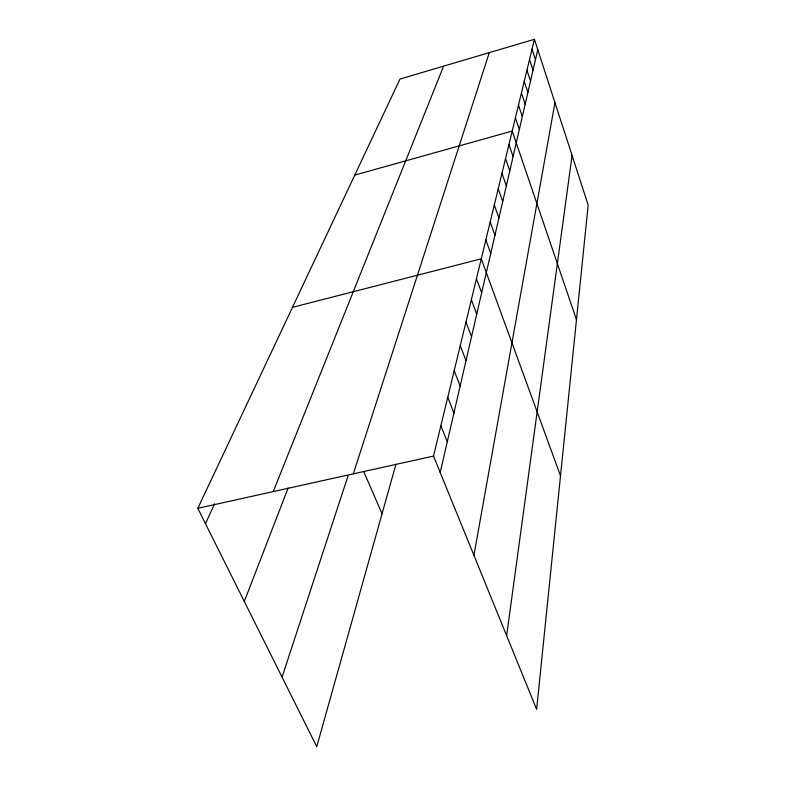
<?xml version="1.0" encoding="UTF-8"?>
<svg xmlns="http://www.w3.org/2000/svg" width="786" height="786" viewBox="0 0 786 786"><rect width="100%" height="100%" fill="white"/><g stroke="black" fill="none" stroke-linecap="round" stroke-linejoin="round"><path stroke-width="1.18" d="M506.646 635.697L572.09 155.461M473.919 555.289L554.955 102.632M440.199 472.484L537.771 49.646M534.421 39.3L588.183 205.087L536.642 709.365L433.518 456.067L534.421 39.3L399.995 79.052L197.817 508.306L316.758 746.7L395.947 464.251M353.317 473.85L489.295 52.642M282.066 677.168L348.021 475.923M244.299 601.467L288.128 488.027M273.214 491.604L443.599 66.162M205.5 523.702L214.568 503.797M354.751 175.091L512.207 131.066L576.472 319.715M292.471 307.346L481.278 258.81L560.506 475.835M197.817 508.306L433.518 456.067M363.78 471.669L382.055 513.789M440.867 425.737L447.283 441.781M447.735 397.333L453.925 413.023M454.19 370.687L460.154 386.034M460.262 345.634L466.01 360.656M465.97 322.034L471.531 336.732M471.364 299.771L476.738 314.164M476.454 278.725L481.661 292.824M485.846 239.936L490.739 253.475M490.189 222.016L494.934 235.289M494.306 204.979L498.923 217.997M498.236 188.768L502.726 201.54M501.969 173.323L506.341 185.86M505.536 158.585L509.79 170.896M508.945 144.516L513.091 156.601M515.41 117.812L519.35 129.464M518.485 105.137L522.326 116.583M521.423 93.003L525.176 104.243M524.233 81.361L527.907 92.424M526.934 70.209L530.521 81.076M529.528 59.49L533.036 70.18M532.024 49.194L535.453 59.707"/></g></svg>
